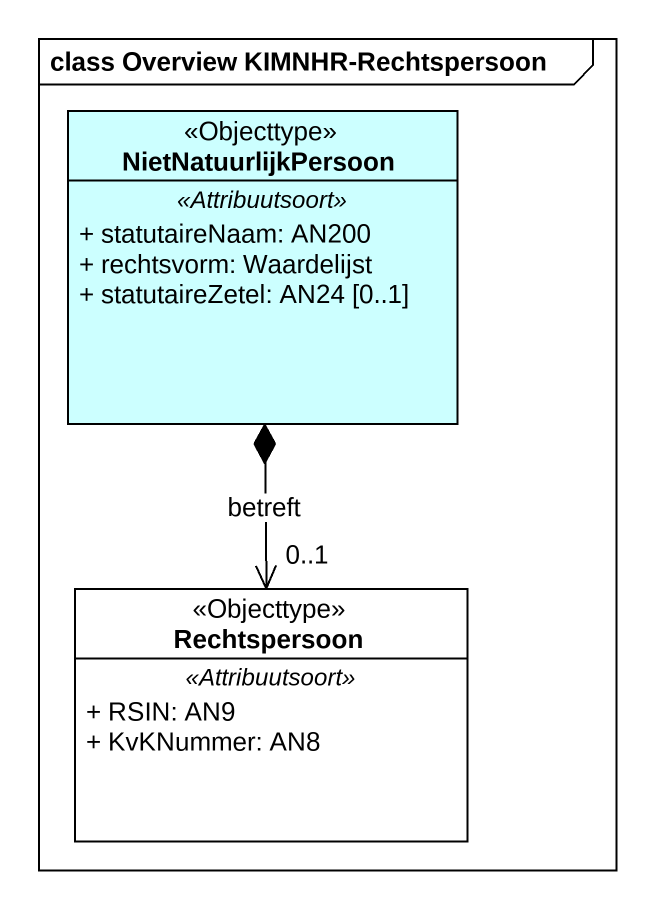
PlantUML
@startuml
mainframe class Overview KIMNHR-Rechtspersoon
hide circle
hide empty members
skinparam classAttributeIconSize 0
class NietNatuurlijkPersoon <<Objecttype>> #CCFFFF {
  .. <<Attribuutsoort>> ..
  + statutaireNaam: AN200
  + rechtsvorm: Waardelijst
  + statutaireZetel: AN24 [0..1]
}
class Rechtspersoon <<Objecttype>> #FFFFFF {
  .. <<Attribuutsoort>> ..
  + RSIN: AN9
  + KvKNummer: AN8
}
NietNatuurlijkPersoon *--> "0..1" Rechtspersoon : betreft
@enduml
